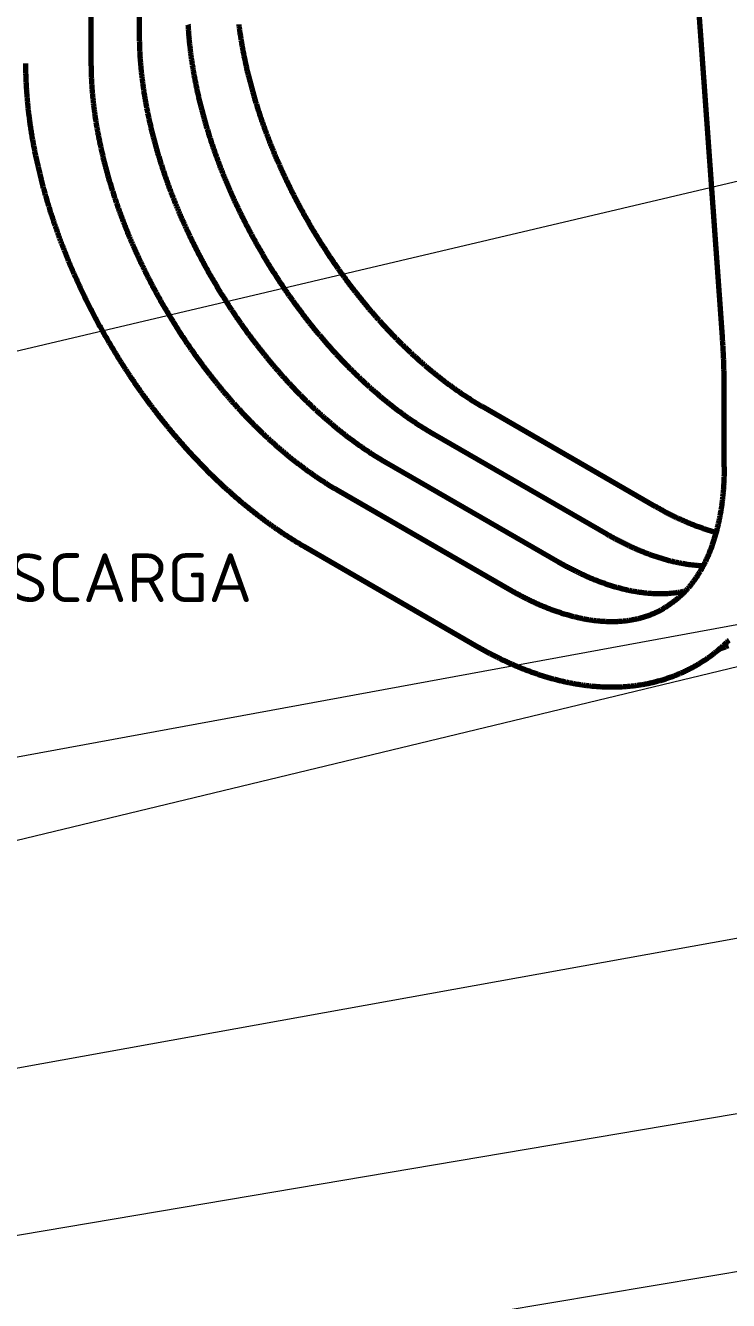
# Model space of a CAD drawing. Header units: millimetres. Extents: x 0 to 841, y 0 to 594.
# Drawn here: x 136.7 to 187.2, y 253.9 to 345.4 of the extents above; entities that cross this region are included whole.
import ezdxf
from ezdxf.enums import TextEntityAlignment as Align

# ---------------------------------------------------------------- set-up
doc = ezdxf.new("R2010")
doc.units = ezdxf.units.MM
for name, color, linetype, lineweight in [('01-VISIBLE', 7, 'CONTINUOUS', 70), ('06-TEXTO', 7, 'CONTINUOUS', 25), ('08-FINA', 5, 'CONTINUOUS', 18)]:
    doc.layers.add(name, color=color, linetype=linetype, lineweight=lineweight)
doc.styles.add('ISO3098', font='isocpeur.ttf')

msp = doc.modelspace()

# ---------------------------------------------------------------- linework, layer by layer
at = {"layer": '01-VISIBLE'}
for p, q in [((186.718, 323.011), (182.777, 378.303)), ((144.873, 350.557), (144.873, 344.631)), ((141.408, 348.556), (141.408, 342.63)), ((186.842, 313.685), (186.842, 319.612)), ((169.472, 318.027), (181.917, 310.842)), ((166.007, 316.027), (178.452, 308.842)), ((162.542, 314.026), (174.987, 306.841)), ((159.077, 312.026), (171.523, 304.841)), ((156.727, 307.956), (169.173, 300.77))]:
    msp.add_line(p, q, dxfattribs=at)
for points in [[(148.368, 345.438), (148.373, 345.347), (148.378, 345.255), (148.383, 345.163), (148.389, 345.072), (148.395, 344.98), (148.401, 344.889), (148.408, 344.797), (148.415, 344.706), (148.423, 344.614), (148.43, 344.523), (148.438, 344.431), (148.446, 344.34), (148.455, 344.248), (148.464, 344.157), (148.473, 344.066), (148.483, 343.974), (148.493, 343.883), (148.503, 343.792), (148.513, 343.701), (148.524, 343.61), (148.535, 343.519), (148.546, 343.427), (148.558, 343.336), (148.57, 343.245), (148.582, 343.154), (148.594, 343.063), (148.607, 342.973), (148.62, 342.882), (148.633, 342.791), (148.647, 342.7), (148.661, 342.609), (148.675, 342.519), (148.689, 342.428), (148.704, 342.337), (148.719, 342.247), (148.734, 342.156), (148.75, 342.066), (148.765, 341.975), (148.781, 341.885), (148.798, 341.795), (148.814, 341.704), (148.831, 341.614), (148.848, 341.524), (148.865, 341.434), (148.883, 341.344), (148.901, 341.254), (148.919, 341.164), (148.937, 341.074), (148.956, 340.984), (148.975, 340.894), (148.994, 340.804), (149.013, 340.715), (149.033, 340.625), (149.053, 340.535), (149.073, 340.446), (149.093, 340.356), (149.114, 340.267), (149.134, 340.177), (149.156, 340.088), (149.177, 339.999), (149.198, 339.91), (149.22, 339.82), (149.242, 339.731), (149.264, 339.642), (149.287, 339.553), (149.309, 339.464), (149.332, 339.375), (149.356, 339.287), (149.379, 339.198), (149.403, 339.109), (149.426, 339.021), (149.45, 338.932), (149.475, 338.843), (149.499, 338.755), (149.524, 338.667), (149.549, 338.578), (149.574, 338.49), (149.6, 338.402), (149.625, 338.314), (149.651, 338.226), (149.677, 338.138), (149.703, 338.05), (149.73, 337.962), (149.756, 337.874), (149.783, 337.786), (149.811, 337.699), (149.838, 337.611), (149.865, 337.523), (149.893, 337.436), (149.921, 337.348), (149.949, 337.261), (149.978, 337.174), (150.006, 337.087), (150.035, 336.999), (150.064, 336.912), (150.093, 336.825), (150.123, 336.738), (150.153, 336.652), (150.182, 336.565), (150.212, 336.478), (150.243, 336.391), (150.273, 336.305), (150.304, 336.218), (150.335, 336.132), (150.366, 336.045), (150.397, 335.959), (150.428, 335.873), (150.46, 335.787), (150.492, 335.701), (150.524, 335.615), (150.556, 335.529), (150.588, 335.443), (150.621, 335.357), (150.654, 335.271), (150.687, 335.186), (150.72, 335.1), (150.754, 335.015), (150.787, 334.929), (150.821, 334.844), (150.855, 334.759), (150.889, 334.673), (150.923, 334.588), (150.958, 334.503), (150.993, 334.418), (151.028, 334.333), (151.063, 334.249), (151.098, 334.164), (151.133, 334.079), (151.169, 333.995), (151.205, 333.91), (151.241, 333.826), (151.277, 333.741), (151.314, 333.657), (151.35, 333.573), (151.387, 333.489), (151.424, 333.405), (151.461, 333.321), (151.498, 333.237), (151.536, 333.153), (151.574, 333.07), (151.611, 332.986), (151.649, 332.902), (151.688, 332.819), (151.726, 332.736), (151.765, 332.652), (151.803, 332.569), (151.842, 332.486), (151.881, 332.403), (151.921, 332.32), (151.96, 332.237), (152, 332.154), (152.04, 332.072), (152.08, 331.989), (152.12, 331.907), (152.16, 331.824), (152.201, 331.742), (152.241, 331.659), (152.282, 331.577), (152.323, 331.495), (152.365, 331.413), (152.406, 331.331), (152.448, 331.249), (152.489, 331.168), (152.531, 331.086), (152.573, 331.004), (152.616, 330.923), (152.658, 330.842), (152.701, 330.76), (152.743, 330.679), (152.786, 330.598), (152.829, 330.517), (152.873, 330.436), (152.916, 330.355), (152.96, 330.274), (153.004, 330.194), (153.048, 330.113), (153.092, 330.033), (153.136, 329.952), (153.18, 329.872), (153.225, 329.792), (153.27, 329.712), (153.315, 329.632), (153.36, 329.552), (153.405, 329.472), (153.451, 329.392), (153.496, 329.313), (153.542, 329.233), (153.588, 329.154), (153.634, 329.074), (153.681, 328.995), (153.727, 328.916), (153.774, 328.837), (153.821, 328.758), (153.868, 328.679), (153.915, 328.6), (153.962, 328.522), (154.009, 328.443), (154.057, 328.365), (154.105, 328.286), (154.153, 328.208), (154.201, 328.13), (154.249, 328.052), (154.298, 327.974), (154.346, 327.896), (154.395, 327.818), (154.444, 327.741), (154.493, 327.663), (154.542, 327.586), (154.592, 327.508), (154.641, 327.431), (154.691, 327.354), (154.741, 327.277), (154.791, 327.2), (154.841, 327.123), (154.892, 327.046), (154.942, 326.97), (154.993, 326.893), (155.044, 326.817), (155.095, 326.741), (155.146, 326.664), (155.198, 326.588), (155.249, 326.512), (155.301, 326.437), (155.353, 326.361), (155.405, 326.285), (155.457, 326.21), (155.509, 326.134), (155.562, 326.059), (155.615, 325.984), (155.667, 325.909), (155.72, 325.834), (155.774, 325.759), (155.827, 325.684), (155.88, 325.61), (155.934, 325.535), (155.988, 325.461), (156.042, 325.387), (156.096, 325.313), (156.15, 325.239), (156.205, 325.165), (156.259, 325.091), (156.314, 325.017), (156.369, 324.944), (156.424, 324.87), (156.479, 324.797), (156.535, 324.724), (156.59, 324.651), (156.646, 324.578), (156.702, 324.505), (156.758, 324.432), (156.814, 324.36), (156.871, 324.287), (156.927, 324.215), (156.984, 324.143), (157.041, 324.071), (157.098, 323.999), (157.155, 323.927), (157.212, 323.856), (157.27, 323.784), (157.327, 323.713), (157.385, 323.641), (157.443, 323.57), (157.501, 323.499), (157.56, 323.428), (157.618, 323.357), (157.677, 323.287), (157.736, 323.216), (157.795, 323.146), (157.854, 323.076), (157.913, 323.006), (157.972, 322.936), (158.032, 322.866), (158.092, 322.796), (158.152, 322.727), (158.212, 322.657), (158.272, 322.588), (158.332, 322.519), (158.393, 322.45), (158.454, 322.381), (158.515, 322.313), (158.576, 322.244), (158.637, 322.176), (158.698, 322.108), (158.76, 322.039), (158.822, 321.972), (158.883, 321.904), (158.946, 321.836), (159.008, 321.769), (159.07, 321.701), (159.133, 321.634), (159.195, 321.567), (159.258, 321.5), (159.321, 321.433), (159.384, 321.367), (159.448, 321.3), (159.511, 321.234), (159.575, 321.168), (159.639, 321.102), (159.703, 321.036), (159.767, 320.971), (159.831, 320.905), (159.896, 320.84), (159.961, 320.775), (160.025, 320.71), (160.09, 320.645), (160.156, 320.58), (160.221, 320.516), (160.286, 320.452), (160.352, 320.388), (160.418, 320.324), (160.484, 320.26), (160.55, 320.196), (160.616, 320.133), (160.683, 320.07), (160.75, 320.007), (160.816, 319.944), (160.884, 319.881), (160.951, 319.818), (161.018, 319.756), (161.086, 319.694), (161.153, 319.632), (161.221, 319.57), (161.289, 319.508), (161.357, 319.447), (161.426, 319.386), (161.494, 319.325), (161.563, 319.264), (161.632, 319.203), (161.701, 319.143), (161.77, 319.082), (161.84, 319.022), (161.909, 318.963), (161.979, 318.903), (162.049, 318.843), (162.119, 318.784), (162.189, 318.725), (162.26, 318.666), (162.33, 318.608), (162.401, 318.549), (162.472, 318.491), (162.543, 318.433), (162.614, 318.375), (162.686, 318.317), (162.757, 318.26), (162.829, 318.203), (162.901, 318.146), (162.973, 318.089), (163.046, 318.033), (163.118, 317.977), (163.191, 317.92), (163.264, 317.865), (163.337, 317.809), (163.41, 317.754), (163.484, 317.699), (163.557, 317.644), (163.631, 317.589), (163.705, 317.535), (163.779, 317.481), (163.853, 317.427), (163.928, 317.373), (164.002, 317.32), (164.077, 317.267), (164.152, 317.214), (164.227, 317.161), (164.303, 317.109), (164.378, 317.057), (164.454, 317.005), (164.53, 316.953), (164.606, 316.902), (164.682, 316.851), (164.759, 316.8), (164.835, 316.75), (164.912, 316.699), (164.989, 316.649), (165.066, 316.6), (165.144, 316.55), (165.221, 316.501), (165.299, 316.452), (165.377, 316.404), (165.455, 316.356), (165.533, 316.308), (165.612, 316.26), (165.691, 316.213), (165.769, 316.166), (165.848, 316.119), (165.928, 316.073), (166.007, 316.027)], [(152.011, 345.428), (152.023, 345.337), (152.034, 345.246), (152.047, 345.155), (152.059, 345.064), (152.072, 344.973), (152.085, 344.882), (152.098, 344.791), (152.112, 344.701), (152.126, 344.61), (152.14, 344.519), (152.154, 344.428), (152.169, 344.338), (152.184, 344.247), (152.199, 344.157), (152.214, 344.066), (152.23, 343.976), (152.246, 343.886), (152.263, 343.795), (152.279, 343.705), (152.296, 343.615), (152.313, 343.524), (152.33, 343.434), (152.348, 343.344), (152.366, 343.254), (152.384, 343.164), (152.402, 343.074), (152.421, 342.984), (152.44, 342.895), (152.459, 342.805), (152.478, 342.715), (152.498, 342.625), (152.518, 342.536), (152.538, 342.446), (152.558, 342.357), (152.578, 342.267), (152.599, 342.178), (152.62, 342.089), (152.642, 341.999), (152.663, 341.91), (152.685, 341.821), (152.707, 341.732), (152.729, 341.643), (152.752, 341.554), (152.774, 341.465), (152.797, 341.376), (152.82, 341.287), (152.844, 341.198), (152.867, 341.11), (152.891, 341.021), (152.915, 340.932), (152.94, 340.844), (152.964, 340.755), (152.989, 340.667), (153.014, 340.579), (153.039, 340.49), (153.064, 340.402), (153.09, 340.314), (153.116, 340.226), (153.142, 340.138), (153.168, 340.05), (153.195, 339.962), (153.221, 339.874), (153.248, 339.787), (153.275, 339.699), (153.303, 339.611), (153.33, 339.524), (153.358, 339.436), (153.386, 339.349), (153.414, 339.262), (153.443, 339.174), (153.471, 339.087), (153.5, 339), (153.529, 338.913), (153.558, 338.826), (153.588, 338.739), (153.617, 338.652), (153.647, 338.565), (153.677, 338.478), (153.707, 338.392), (153.738, 338.305), (153.769, 338.219), (153.799, 338.132), (153.83, 338.046), (153.862, 337.96), (153.893, 337.873), (153.925, 337.787), (153.957, 337.701), (153.989, 337.615), (154.021, 337.529), (154.053, 337.443), (154.086, 337.357), (154.119, 337.272), (154.152, 337.186), (154.185, 337.101), (154.218, 337.015), (154.252, 336.93), (154.286, 336.844), (154.32, 336.759), (154.354, 336.674), (154.388, 336.589), (154.423, 336.504), (154.457, 336.419), (154.492, 336.334), (154.527, 336.249), (154.563, 336.164), (154.598, 336.08), (154.634, 335.995), (154.67, 335.911), (154.706, 335.826), (154.742, 335.742), (154.778, 335.658), (154.815, 335.573), (154.852, 335.489), (154.889, 335.405), (154.926, 335.321), (154.963, 335.237), (155.001, 335.154), (155.038, 335.07), (155.076, 334.986), (155.114, 334.903), (155.152, 334.819), (155.191, 334.736), (155.229, 334.653), (155.268, 334.57), (155.307, 334.486), (155.346, 334.403), (155.386, 334.32), (155.425, 334.238), (155.465, 334.155), (155.505, 334.072), (155.545, 333.99), (155.585, 333.907), (155.625, 333.825), (155.666, 333.742), (155.706, 333.66), (155.747, 333.578), (155.788, 333.496), (155.829, 333.414), (155.871, 333.332), (155.912, 333.25), (155.954, 333.168), (155.996, 333.086), (156.038, 333.005), (156.08, 332.923), (156.123, 332.842), (156.165, 332.761), (156.208, 332.68), (156.251, 332.598), (156.294, 332.517), (156.338, 332.436), (156.381, 332.356), (156.425, 332.275), (156.468, 332.194), (156.512, 332.114), (156.556, 332.033), (156.601, 331.953), (156.645, 331.872), (156.69, 331.792), (156.735, 331.712), (156.78, 331.632), (156.825, 331.552), (156.87, 331.472), (156.916, 331.393), (156.961, 331.313), (157.007, 331.233), (157.053, 331.154), (157.099, 331.075), (157.145, 330.995), (157.192, 330.916), (157.239, 330.837), (157.285, 330.758), (157.332, 330.679), (157.38, 330.601), (157.427, 330.522), (157.474, 330.443), (157.522, 330.365), (157.57, 330.287), (157.618, 330.208), (157.666, 330.13), (157.714, 330.052), (157.763, 329.974), (157.811, 329.896), (157.86, 329.819), (157.909, 329.741), (157.958, 329.663), (158.007, 329.586), (158.057, 329.509), (158.106, 329.431), (158.156, 329.354), (158.206, 329.277), (158.256, 329.2), (158.306, 329.124), (158.357, 329.047), (158.407, 328.97), (158.458, 328.894), (158.509, 328.817), (158.56, 328.741), (158.611, 328.665), (158.663, 328.589), (158.714, 328.513), (158.766, 328.437), (158.818, 328.361), (158.87, 328.286), (158.922, 328.21), (158.974, 328.135), (159.027, 328.06), (159.079, 327.984), (159.132, 327.909), (159.185, 327.834), (159.238, 327.76), (159.292, 327.685), (159.345, 327.61), (159.399, 327.536), (159.453, 327.461), (159.507, 327.387), (159.561, 327.313), (159.615, 327.239), (159.67, 327.165), (159.724, 327.091), (159.779, 327.018), (159.834, 326.944), (159.889, 326.871), (159.944, 326.797), (160, 326.724), (160.055, 326.651), (160.111, 326.578), (160.167, 326.506), (160.223, 326.433), (160.279, 326.36), (160.335, 326.288), (160.392, 326.216), (160.449, 326.143), (160.506, 326.071), (160.563, 325.999), (160.62, 325.928), (160.677, 325.856), (160.735, 325.784), (160.792, 325.713), (160.85, 325.642), (160.908, 325.571), (160.966, 325.5), (161.025, 325.429), (161.083, 325.358), (161.142, 325.287), (161.2, 325.217), (161.259, 325.146), (161.318, 325.076), (161.378, 325.006), (161.437, 324.936), (161.497, 324.866), (161.557, 324.797), (161.616, 324.727), (161.677, 324.658), (161.737, 324.589), (161.797, 324.52), (161.858, 324.451), (161.919, 324.382), (161.979, 324.313), (162.041, 324.245), (162.102, 324.176), (162.163, 324.108), (162.225, 324.04), (162.286, 323.972), (162.348, 323.904), (162.41, 323.836), (162.473, 323.769), (162.535, 323.702), (162.597, 323.634), (162.66, 323.567), (162.723, 323.501), (162.786, 323.434), (162.849, 323.367), (162.913, 323.301), (162.976, 323.235), (163.04, 323.168), (163.104, 323.103), (163.168, 323.037), (163.232, 322.971), (163.296, 322.906), (163.361, 322.84), (163.425, 322.775), (163.49, 322.71), (163.555, 322.646), (163.62, 322.581), (163.686, 322.516), (163.751, 322.452), (163.817, 322.388), (163.883, 322.324), (163.949, 322.26), (164.015, 322.197), (164.081, 322.133), (164.148, 322.07), (164.214, 322.007), (164.281, 321.944), (164.348, 321.881), (164.416, 321.819), (164.483, 321.756), (164.55, 321.694), (164.618, 321.632), (164.686, 321.57), (164.754, 321.509), (164.822, 321.447), (164.891, 321.386), (164.959, 321.325), (165.028, 321.264), (165.097, 321.204), (165.166, 321.143), (165.235, 321.083), (165.304, 321.023), (165.374, 320.963), (165.444, 320.903), (165.514, 320.844), (165.584, 320.785), (165.654, 320.725), (165.724, 320.667), (165.795, 320.608), (165.866, 320.549), (165.937, 320.491), (166.008, 320.433), (166.079, 320.375), (166.151, 320.318), (166.222, 320.26), (166.294, 320.203), (166.366, 320.146), (166.438, 320.09), (166.511, 320.033), (166.583, 319.977), (166.656, 319.921), (166.729, 319.865), (166.802, 319.81), (166.875, 319.754), (166.948, 319.699), (167.022, 319.644), (167.096, 319.59), (167.17, 319.535), (167.244, 319.481), (167.318, 319.427), (167.393, 319.374), (167.467, 319.32), (167.542, 319.267), (167.617, 319.214), (167.692, 319.162), (167.768, 319.109), (167.843, 319.057), (167.919, 319.005), (167.995, 318.954), (168.071, 318.902), (168.147, 318.851), (168.224, 318.8), (168.3, 318.75), (168.377, 318.7), (168.454, 318.65), (168.531, 318.6), (168.609, 318.551), (168.686, 318.502), (168.764, 318.453), (168.842, 318.404), (168.92, 318.356), (168.998, 318.308), (169.077, 318.261), (169.155, 318.213), (169.234, 318.166), (169.313, 318.12), (169.393, 318.073), (169.472, 318.027)], [(144.873, 344.631), (144.873, 344.539), (144.874, 344.447), (144.875, 344.355), (144.876, 344.264), (144.877, 344.172), (144.879, 344.08), (144.882, 343.988), (144.884, 343.896), (144.887, 343.805), (144.891, 343.713), (144.895, 343.621), (144.899, 343.53), (144.903, 343.438), (144.908, 343.346), (144.913, 343.255), (144.918, 343.163), (144.924, 343.071), (144.93, 342.98), (144.937, 342.888), (144.943, 342.797), (144.95, 342.705), (144.958, 342.614), (144.965, 342.522), (144.973, 342.431), (144.982, 342.339), (144.99, 342.248), (144.999, 342.157), (145.008, 342.065), (145.018, 341.974), (145.028, 341.883), (145.038, 341.792), (145.048, 341.7), (145.059, 341.609), (145.07, 341.518), (145.081, 341.427), (145.093, 341.336), (145.105, 341.245), (145.117, 341.154), (145.129, 341.063), (145.142, 340.972), (145.155, 340.881), (145.168, 340.79), (145.182, 340.7), (145.196, 340.609), (145.21, 340.518), (145.224, 340.428), (145.239, 340.337), (145.254, 340.246), (145.269, 340.156), (145.285, 340.065), (145.301, 339.975), (145.317, 339.885), (145.333, 339.794), (145.349, 339.704), (145.366, 339.614), (145.383, 339.524), (145.401, 339.434), (145.418, 339.343), (145.436, 339.253), (145.454, 339.163), (145.473, 339.073), (145.491, 338.984), (145.51, 338.894), (145.529, 338.804), (145.548, 338.714), (145.568, 338.625), (145.588, 338.535), (145.608, 338.445), (145.628, 338.356), (145.649, 338.266), (145.67, 338.177), (145.691, 338.088), (145.712, 337.998), (145.734, 337.909), (145.755, 337.82), (145.777, 337.731), (145.799, 337.642), (145.822, 337.553), (145.845, 337.464), (145.868, 337.375), (145.891, 337.286), (145.914, 337.197), (145.938, 337.109), (145.962, 337.02), (145.986, 336.932), (146.01, 336.843), (146.034, 336.755), (146.059, 336.666), (146.084, 336.578), (146.109, 336.49), (146.135, 336.401), (146.16, 336.313), (146.186, 336.225), (146.212, 336.137), (146.238, 336.049), (146.265, 335.961), (146.292, 335.874), (146.319, 335.786), (146.346, 335.698), (146.373, 335.611), (146.401, 335.523), (146.428, 335.435), (146.456, 335.348), (146.485, 335.261), (146.513, 335.173), (146.542, 335.086), (146.57, 334.999), (146.599, 334.912), (146.629, 334.825), (146.658, 334.738), (146.688, 334.651), (146.718, 334.564), (146.748, 334.478), (146.778, 334.391), (146.808, 334.304), (146.839, 334.218), (146.87, 334.131), (146.901, 334.045), (146.932, 333.959), (146.963, 333.873), (146.995, 333.786), (147.027, 333.7), (147.059, 333.614), (147.091, 333.528), (147.124, 333.442), (147.156, 333.357), (147.189, 333.271), (147.222, 333.185), (147.255, 333.1), (147.289, 333.014), (147.322, 332.929), (147.356, 332.843), (147.39, 332.758), (147.424, 332.673), (147.459, 332.588), (147.493, 332.503), (147.528, 332.418), (147.563, 332.333), (147.598, 332.248), (147.633, 332.163), (147.669, 332.079), (147.704, 331.994), (147.74, 331.91), (147.776, 331.825), (147.812, 331.741), (147.849, 331.657), (147.885, 331.573), (147.922, 331.488), (147.959, 331.404), (147.996, 331.321), (148.034, 331.237), (148.071, 331.153), (148.109, 331.069), (148.147, 330.986), (148.185, 330.902), (148.223, 330.819), (148.261, 330.735), (148.3, 330.652), (148.339, 330.569), (148.378, 330.486), (148.417, 330.403), (148.456, 330.32), (148.495, 330.237), (148.535, 330.154), (148.575, 330.071), (148.615, 329.989), (148.655, 329.906), (148.695, 329.824), (148.736, 329.741), (148.777, 329.659), (148.817, 329.577), (148.859, 329.495), (148.9, 329.413), (148.941, 329.331), (148.983, 329.249), (149.024, 329.167), (149.066, 329.086), (149.108, 329.004), (149.151, 328.923), (149.193, 328.841), (149.236, 328.76), (149.279, 328.679), (149.321, 328.598), (149.365, 328.517), (149.408, 328.436), (149.451, 328.355), (149.495, 328.274), (149.539, 328.193), (149.583, 328.113), (149.627, 328.032), (149.671, 327.952), (149.716, 327.872), (149.76, 327.791), (149.805, 327.711), (149.85, 327.631), (149.895, 327.551), (149.94, 327.472), (149.986, 327.392), (150.032, 327.312), (150.077, 327.233), (150.123, 327.153), (150.17, 327.074), (150.216, 326.995), (150.262, 326.915), (150.309, 326.836), (150.356, 326.757), (150.403, 326.679), (150.45, 326.6), (150.497, 326.521), (150.545, 326.443), (150.592, 326.364), (150.64, 326.286), (150.688, 326.208), (150.736, 326.129), (150.784, 326.051), (150.833, 325.973), (150.882, 325.896), (150.93, 325.818), (150.979, 325.74), (151.028, 325.663), (151.078, 325.585), (151.127, 325.508), (151.177, 325.431), (151.226, 325.353), (151.276, 325.276), (151.326, 325.2), (151.377, 325.123), (151.427, 325.046), (151.478, 324.969), (151.528, 324.893), (151.579, 324.817), (151.63, 324.74), (151.682, 324.664), (151.733, 324.588), (151.784, 324.512), (151.836, 324.436), (151.888, 324.361), (151.94, 324.285), (151.992, 324.209), (152.045, 324.134), (152.097, 324.059), (152.15, 323.984), (152.203, 323.909), (152.256, 323.834), (152.309, 323.759), (152.362, 323.684), (152.416, 323.609), (152.469, 323.535), (152.523, 323.461), (152.577, 323.386), (152.631, 323.312), (152.685, 323.238), (152.74, 323.164), (152.794, 323.091), (152.849, 323.017), (152.904, 322.943), (152.959, 322.87), (153.015, 322.797), (153.07, 322.723), (153.125, 322.65), (153.181, 322.577), (153.237, 322.505), (153.293, 322.432), (153.349, 322.359), (153.406, 322.287), (153.462, 322.215), (153.519, 322.143), (153.576, 322.07), (153.633, 321.999), (153.69, 321.927), (153.747, 321.855), (153.805, 321.784), (153.863, 321.712), (153.92, 321.641), (153.978, 321.57), (154.037, 321.499), (154.095, 321.428), (154.153, 321.357), (154.212, 321.286), (154.271, 321.216), (154.33, 321.146), (154.389, 321.075), (154.448, 321.005), (154.508, 320.935), (154.567, 320.866), (154.627, 320.796), (154.687, 320.726), (154.747, 320.657), (154.807, 320.588), (154.868, 320.519), (154.928, 320.45), (154.989, 320.381), (155.05, 320.312), (155.111, 320.244), (155.172, 320.175), (155.234, 320.107), (155.295, 320.039), (155.357, 319.971), (155.419, 319.903), (155.481, 319.836), (155.543, 319.768), (155.605, 319.701), (155.668, 319.634), (155.731, 319.567), (155.793, 319.5), (155.856, 319.433), (155.92, 319.366), (155.983, 319.3), (156.046, 319.234), (156.11, 319.168), (156.174, 319.102), (156.238, 319.036), (156.302, 318.97), (156.367, 318.905), (156.431, 318.84), (156.496, 318.774), (156.561, 318.709), (156.626, 318.645), (156.691, 318.58), (156.756, 318.516), (156.822, 318.451), (156.887, 318.387), (156.953, 318.323), (157.019, 318.259), (157.085, 318.196), (157.152, 318.132), (157.218, 318.069), (157.285, 318.006), (157.352, 317.943), (157.419, 317.88), (157.486, 317.818), (157.553, 317.756), (157.621, 317.693), (157.688, 317.631), (157.756, 317.57), (157.824, 317.508), (157.893, 317.447), (157.961, 317.385), (158.029, 317.324), (158.098, 317.263), (158.167, 317.203), (158.236, 317.142), (158.305, 317.082), (158.375, 317.022), (158.444, 316.962), (158.514, 316.902), (158.584, 316.843), (158.654, 316.784), (158.724, 316.725), (158.795, 316.666), (158.865, 316.607), (158.936, 316.549), (159.007, 316.49), (159.078, 316.432), (159.149, 316.375), (159.221, 316.317), (159.293, 316.26), (159.364, 316.202), (159.436, 316.146), (159.509, 316.089), (159.581, 316.032), (159.653, 315.976), (159.726, 315.92), (159.799, 315.864), (159.872, 315.809), (159.945, 315.753), (160.019, 315.698), (160.092, 315.643), (160.166, 315.589), (160.24, 315.534), (160.314, 315.48), (160.388, 315.426), (160.463, 315.373), (160.538, 315.319), (160.612, 315.266), (160.687, 315.213), (160.763, 315.161), (160.838, 315.108), (160.913, 315.056), (160.989, 315.004), (161.065, 314.953), (161.141, 314.901), (161.218, 314.85), (161.294, 314.8), (161.371, 314.749), (161.447, 314.699), (161.524, 314.649), (161.602, 314.599), (161.679, 314.55), (161.757, 314.501), (161.834, 314.452), (161.912, 314.403), (161.99, 314.355), (162.069, 314.307), (162.147, 314.26), (162.226, 314.212), (162.305, 314.165), (162.384, 314.119), (162.463, 314.072), (162.542, 314.026)], [(136.708, 342.63), (136.708, 342.526), (136.709, 342.422), (136.71, 342.318), (136.711, 342.214), (136.713, 342.11), (136.715, 342.006), (136.718, 341.902), (136.72, 341.798), (136.724, 341.694), (136.727, 341.59), (136.731, 341.486), (136.736, 341.382), (136.741, 341.278), (136.746, 341.174), (136.751, 341.07), (136.757, 340.966), (136.763, 340.862), (136.77, 340.758), (136.777, 340.654), (136.784, 340.55), (136.792, 340.446), (136.799, 340.343), (136.808, 340.239), (136.816, 340.135), (136.825, 340.031), (136.835, 339.928), (136.844, 339.824), (136.854, 339.721), (136.865, 339.617), (136.876, 339.513), (136.887, 339.41), (136.898, 339.306), (136.91, 339.203), (136.922, 339.1), (136.934, 338.996), (136.947, 338.893), (136.96, 338.79), (136.973, 338.686), (136.987, 338.583), (137, 338.48), (137.015, 338.377), (137.029, 338.274), (137.044, 338.171), (137.059, 338.068), (137.075, 337.965), (137.091, 337.862), (137.107, 337.759), (137.123, 337.657), (137.14, 337.554), (137.157, 337.451), (137.174, 337.348), (137.192, 337.246), (137.21, 337.143), (137.228, 337.041), (137.247, 336.938), (137.265, 336.836), (137.284, 336.734), (137.304, 336.631), (137.324, 336.529), (137.344, 336.427), (137.364, 336.325), (137.384, 336.223), (137.405, 336.121), (137.426, 336.019), (137.448, 335.917), (137.469, 335.815), (137.491, 335.714), (137.514, 335.612), (137.536, 335.51), (137.559, 335.409), (137.582, 335.307), (137.605, 335.206), (137.629, 335.104), (137.653, 335.003), (137.677, 334.902), (137.701, 334.801), (137.726, 334.699), (137.751, 334.598), (137.776, 334.497), (137.801, 334.397), (137.827, 334.296), (137.853, 334.195), (137.879, 334.094), (137.906, 333.993), (137.933, 333.893), (137.96, 333.792), (137.987, 333.692), (138.015, 333.592), (138.042, 333.491), (138.071, 333.391), (138.099, 333.291), (138.127, 333.191), (138.156, 333.091), (138.185, 332.991), (138.215, 332.891), (138.244, 332.791), (138.274, 332.691), (138.304, 332.592), (138.334, 332.492), (138.365, 332.393), (138.396, 332.293), (138.427, 332.194), (138.458, 332.095), (138.489, 331.995), (138.521, 331.896), (138.553, 331.797), (138.586, 331.698), (138.618, 331.599), (138.651, 331.5), (138.684, 331.402), (138.717, 331.303), (138.75, 331.205), (138.784, 331.106), (138.818, 331.008), (138.852, 330.909), (138.886, 330.811), (138.921, 330.713), (138.956, 330.615), (138.991, 330.517), (139.026, 330.419), (139.062, 330.321), (139.097, 330.223), (139.133, 330.126), (139.169, 330.028), (139.206, 329.93), (139.242, 329.833), (139.279, 329.736), (139.316, 329.638), (139.354, 329.541), (139.391, 329.444), (139.429, 329.347), (139.467, 329.25), (139.505, 329.153), (139.544, 329.057), (139.582, 328.96), (139.621, 328.863), (139.66, 328.767), (139.7, 328.671), (139.739, 328.574), (139.779, 328.478), (139.819, 328.382), (139.859, 328.286), (139.899, 328.19), (139.94, 328.094), (139.981, 327.998), (140.022, 327.903), (140.063, 327.807), (140.104, 327.712), (140.146, 327.616), (140.188, 327.521), (140.23, 327.426), (140.272, 327.331), (140.315, 327.236), (140.358, 327.141), (140.4, 327.046), (140.444, 326.951), (140.487, 326.857), (140.531, 326.762), (140.574, 326.668), (140.618, 326.573), (140.662, 326.479), (140.707, 326.385), (140.751, 326.291), (140.796, 326.197), (140.841, 326.103), (140.886, 326.009), (140.932, 325.915), (140.977, 325.822), (141.023, 325.728), (141.069, 325.635), (141.115, 325.542), (141.162, 325.449), (141.208, 325.356), (141.255, 325.263), (141.302, 325.17), (141.35, 325.077), (141.397, 324.984), (141.445, 324.892), (141.492, 324.799), (141.54, 324.707), (141.589, 324.615), (141.637, 324.523), (141.686, 324.43), (141.734, 324.339), (141.783, 324.247), (141.833, 324.155), (141.882, 324.063), (141.932, 323.972), (141.982, 323.88), (142.032, 323.789), (142.082, 323.698), (142.132, 323.607), (142.183, 323.516), (142.233, 323.425), (142.284, 323.334), (142.336, 323.244), (142.387, 323.153), (142.439, 323.063), (142.49, 322.972), (142.542, 322.882), (142.594, 322.792), (142.647, 322.702), (142.699, 322.612), (142.752, 322.523), (142.805, 322.433), (142.858, 322.343), (142.911, 322.254), (142.965, 322.165), (143.018, 322.075), (143.072, 321.986), (143.126, 321.897), (143.181, 321.809), (143.235, 321.72), (143.29, 321.631), (143.345, 321.543), (143.4, 321.454), (143.455, 321.366), (143.51, 321.278), (143.566, 321.19), (143.622, 321.102), (143.678, 321.014), (143.734, 320.927), (143.79, 320.839), (143.847, 320.752), (143.903, 320.665), (143.96, 320.577), (144.017, 320.49), (144.075, 320.404), (144.132, 320.317), (144.19, 320.23), (144.248, 320.144), (144.306, 320.057), (144.364, 319.971), (144.422, 319.885), (144.481, 319.799), (144.54, 319.713), (144.599, 319.627), (144.658, 319.541), (144.717, 319.456), (144.777, 319.37), (144.836, 319.285), (144.896, 319.2), (144.956, 319.115), (145.017, 319.03), (145.077, 318.946), (145.138, 318.861), (145.199, 318.777), (145.26, 318.692), (145.321, 318.608), (145.382, 318.524), (145.444, 318.44), (145.506, 318.356), (145.568, 318.273), (145.63, 318.189), (145.692, 318.106), (145.755, 318.023), (145.817, 317.939), (145.88, 317.857), (145.943, 317.774), (146.007, 317.691), (146.07, 317.609), (146.134, 317.526), (146.198, 317.444), (146.262, 317.362), (146.326, 317.28), (146.39, 317.198), (146.455, 317.117), (146.519, 317.035), (146.584, 316.954), (146.65, 316.872), (146.715, 316.791), (146.78, 316.711), (146.846, 316.63), (146.912, 316.549), (146.978, 316.469), (147.044, 316.388), (147.111, 316.308), (147.177, 316.228), (147.244, 316.148), (147.311, 316.069), (147.378, 315.989), (147.446, 315.91), (147.513, 315.831), (147.581, 315.752), (147.649, 315.673), (147.717, 315.594), (147.785, 315.516), (147.854, 315.437), (147.922, 315.359), (147.991, 315.281), (148.06, 315.203), (148.129, 315.125), (148.199, 315.048), (148.268, 314.97), (148.338, 314.893), (148.408, 314.816), (148.478, 314.739), (148.549, 314.662), (148.619, 314.586), (148.69, 314.509), (148.761, 314.433), (148.832, 314.357), (148.903, 314.281), (148.975, 314.206), (149.046, 314.13), (149.118, 314.055), (149.19, 313.98), (149.262, 313.905), (149.335, 313.83), (149.407, 313.755), (149.48, 313.681), (149.553, 313.607), (149.626, 313.532), (149.7, 313.459), (149.773, 313.385), (149.847, 313.311), (149.921, 313.238), (149.995, 313.165), (150.069, 313.092), (150.144, 313.019), (150.218, 312.947), (150.293, 312.875), (150.368, 312.802), (150.443, 312.731), (150.519, 312.659), (150.594, 312.587), (150.67, 312.516), (150.746, 312.445), (150.822, 312.374), (150.899, 312.303), (150.975, 312.233), (151.052, 312.162), (151.129, 312.092), (151.206, 312.022), (151.284, 311.953), (151.361, 311.883), (151.439, 311.814), (151.517, 311.745), (151.595, 311.676), (151.673, 311.608), (151.752, 311.539), (151.83, 311.471), (151.909, 311.403), (151.988, 311.335), (152.067, 311.268), (152.147, 311.201), (152.227, 311.134), (152.306, 311.067), (152.386, 311), (152.467, 310.934), (152.547, 310.868), (152.628, 310.802), (152.708, 310.736), (152.789, 310.671), (152.871, 310.606), (152.952, 310.541), (153.034, 310.476), (153.115, 310.412), (153.197, 310.348), (153.28, 310.284), (153.362, 310.22), (153.444, 310.157), (153.527, 310.094), (153.61, 310.031), (153.693, 309.968), (153.777, 309.906), (153.86, 309.844), (153.944, 309.782), (154.028, 309.72), (154.112, 309.659), (154.196, 309.598), (154.281, 309.537), (154.366, 309.477), (154.45, 309.417), (154.536, 309.357), (154.621, 309.297), (154.706, 309.238), (154.792, 309.179), (154.878, 309.12), (154.964, 309.061), (155.05, 309.003), (155.137, 308.945), (155.224, 308.888), (155.31, 308.83), (155.397, 308.773), (155.485, 308.716), (155.572, 308.66), (155.66, 308.604), (155.748, 308.548), (155.836, 308.493), (155.924, 308.438), (156.013, 308.383), (156.101, 308.328), (156.19, 308.274), (156.279, 308.22), (156.368, 308.167), (156.458, 308.113), (156.548, 308.06), (156.637, 308.008), (156.727, 307.956)], [(141.408, 342.63), (141.408, 342.538), (141.409, 342.447), (141.41, 342.355), (141.411, 342.263), (141.413, 342.171), (141.415, 342.08), (141.417, 341.988), (141.42, 341.896), (141.423, 341.804), (141.426, 341.713), (141.43, 341.621), (141.434, 341.529), (141.438, 341.438), (141.443, 341.346), (141.448, 341.254), (141.454, 341.163), (141.459, 341.071), (141.465, 340.979), (141.472, 340.888), (141.478, 340.796), (141.486, 340.705), (141.493, 340.613), (141.501, 340.522), (141.509, 340.43), (141.517, 340.339), (141.525, 340.248), (141.534, 340.156), (141.544, 340.065), (141.553, 339.974), (141.563, 339.882), (141.573, 339.791), (141.583, 339.7), (141.594, 339.609), (141.605, 339.518), (141.616, 339.427), (141.628, 339.336), (141.64, 339.245), (141.652, 339.154), (141.665, 339.063), (141.677, 338.972), (141.69, 338.881), (141.704, 338.79), (141.717, 338.699), (141.731, 338.609), (141.745, 338.518), (141.76, 338.427), (141.774, 338.337), (141.789, 338.246), (141.805, 338.156), (141.82, 338.065), (141.836, 337.975), (141.852, 337.884), (141.868, 337.794), (141.885, 337.704), (141.901, 337.613), (141.919, 337.523), (141.936, 337.433), (141.953, 337.343), (141.971, 337.253), (141.989, 337.163), (142.008, 337.073), (142.026, 336.983), (142.045, 336.893), (142.064, 336.804), (142.084, 336.714), (142.103, 336.624), (142.123, 336.535), (142.143, 336.445), (142.163, 336.355), (142.184, 336.266), (142.205, 336.177), (142.226, 336.087), (142.247, 335.998), (142.269, 335.909), (142.29, 335.82), (142.312, 335.731), (142.335, 335.641), (142.357, 335.552), (142.38, 335.464), (142.403, 335.375), (142.426, 335.286), (142.449, 335.197), (142.473, 335.108), (142.497, 335.02), (142.521, 334.931), (142.545, 334.843), (142.57, 334.754), (142.594, 334.666), (142.619, 334.577), (142.644, 334.489), (142.67, 334.401), (142.695, 334.313), (142.721, 334.225), (142.747, 334.137), (142.774, 334.049), (142.8, 333.961), (142.827, 333.873), (142.854, 333.785), (142.881, 333.698), (142.908, 333.61), (142.936, 333.523), (142.964, 333.435), (142.992, 333.348), (143.02, 333.26), (143.048, 333.173), (143.077, 333.086), (143.106, 332.999), (143.135, 332.912), (143.164, 332.825), (143.193, 332.738), (143.223, 332.651), (143.253, 332.564), (143.283, 332.477), (143.313, 332.391), (143.343, 332.304), (143.374, 332.217), (143.405, 332.131), (143.436, 332.045), (143.467, 331.958), (143.499, 331.872), (143.53, 331.786), (143.562, 331.7), (143.594, 331.614), (143.626, 331.528), (143.659, 331.442), (143.691, 331.356), (143.724, 331.271), (143.757, 331.185), (143.79, 331.099), (143.824, 331.014), (143.857, 330.928), (143.891, 330.843), (143.925, 330.758), (143.959, 330.673), (143.994, 330.587), (144.028, 330.502), (144.063, 330.417), (144.098, 330.333), (144.133, 330.248), (144.168, 330.163), (144.204, 330.078), (144.239, 329.994), (144.275, 329.909), (144.311, 329.825), (144.348, 329.741), (144.384, 329.656), (144.421, 329.572), (144.457, 329.488), (144.494, 329.404), (144.531, 329.32), (144.569, 329.236), (144.606, 329.152), (144.644, 329.069), (144.682, 328.985), (144.72, 328.902), (144.758, 328.818), (144.796, 328.735), (144.835, 328.652), (144.874, 328.568), (144.913, 328.485), (144.952, 328.402), (144.991, 328.319), (145.031, 328.236), (145.07, 328.154), (145.11, 328.071), (145.15, 327.988), (145.19, 327.906), (145.231, 327.823), (145.271, 327.741), (145.312, 327.659), (145.353, 327.576), (145.394, 327.494), (145.435, 327.412), (145.476, 327.33), (145.518, 327.249), (145.56, 327.167), (145.602, 327.085), (145.644, 327.004), (145.686, 326.922), (145.728, 326.841), (145.771, 326.759), (145.814, 326.678), (145.857, 326.597), (145.9, 326.516), (145.943, 326.435), (145.987, 326.354), (146.03, 326.274), (146.074, 326.193), (146.118, 326.112), (146.162, 326.032), (146.206, 325.951), (146.251, 325.871), (146.295, 325.791), (146.34, 325.711), (146.385, 325.631), (146.43, 325.551), (146.476, 325.471), (146.521, 325.391), (146.567, 325.312), (146.613, 325.232), (146.659, 325.153), (146.705, 325.073), (146.751, 324.994), (146.797, 324.915), (146.844, 324.836), (146.891, 324.757), (146.938, 324.678), (146.985, 324.599), (147.032, 324.521), (147.08, 324.442), (147.127, 324.364), (147.175, 324.285), (147.223, 324.207), (147.271, 324.129), (147.32, 324.051), (147.368, 323.973), (147.417, 323.895), (147.465, 323.817), (147.514, 323.74), (147.564, 323.662), (147.613, 323.585), (147.662, 323.507), (147.712, 323.43), (147.762, 323.353), (147.811, 323.276), (147.862, 323.199), (147.912, 323.122), (147.962, 323.046), (148.013, 322.969), (148.064, 322.892), (148.114, 322.816), (148.165, 322.74), (148.217, 322.664), (148.268, 322.588), (148.32, 322.512), (148.371, 322.436), (148.423, 322.36), (148.475, 322.284), (148.527, 322.209), (148.58, 322.134), (148.632, 322.058), (148.685, 321.983), (148.738, 321.908), (148.791, 321.833), (148.844, 321.758), (148.897, 321.684), (148.951, 321.609), (149.004, 321.535), (149.058, 321.46), (149.112, 321.386), (149.166, 321.312), (149.221, 321.238), (149.275, 321.164), (149.33, 321.09), (149.384, 321.016), (149.439, 320.943), (149.494, 320.87), (149.55, 320.796), (149.605, 320.723), (149.661, 320.65), (149.716, 320.577), (149.772, 320.504), (149.828, 320.432), (149.885, 320.359), (149.941, 320.287), (149.997, 320.214), (150.054, 320.142), (150.111, 320.07), (150.168, 319.998), (150.225, 319.926), (150.283, 319.855), (150.34, 319.783), (150.398, 319.712), (150.456, 319.64), (150.514, 319.569), (150.572, 319.498), (150.63, 319.427), (150.689, 319.357), (150.747, 319.286), (150.806, 319.216), (150.865, 319.145), (150.924, 319.075), (150.983, 319.005), (151.043, 318.935), (151.102, 318.865), (151.162, 318.796), (151.222, 318.726), (151.282, 318.657), (151.342, 318.587), (151.403, 318.518), (151.463, 318.449), (151.524, 318.381), (151.585, 318.312), (151.646, 318.243), (151.707, 318.175), (151.769, 318.107), (151.83, 318.039), (151.892, 317.971), (151.954, 317.903), (152.016, 317.835), (152.078, 317.768), (152.14, 317.7), (152.203, 317.633), (152.266, 317.566), (152.329, 317.499), (152.392, 317.433), (152.455, 317.366), (152.518, 317.3), (152.582, 317.233), (152.645, 317.167), (152.709, 317.101), (152.773, 317.036), (152.837, 316.97), (152.902, 316.904), (152.966, 316.839), (153.031, 316.774), (153.096, 316.709), (153.161, 316.644), (153.226, 316.58), (153.291, 316.515), (153.357, 316.451), (153.422, 316.387), (153.488, 316.323), (153.554, 316.259), (153.62, 316.195), (153.687, 316.132), (153.753, 316.069), (153.82, 316.006), (153.887, 315.943), (153.954, 315.88), (154.021, 315.818), (154.088, 315.755), (154.156, 315.693), (154.224, 315.631), (154.291, 315.569), (154.36, 315.508), (154.428, 315.446), (154.496, 315.385), (154.565, 315.324), (154.633, 315.263), (154.702, 315.202), (154.771, 315.142), (154.84, 315.082), (154.91, 315.022), (154.979, 314.962), (155.049, 314.902), (155.119, 314.843), (155.189, 314.783), (155.259, 314.724), (155.33, 314.665), (155.4, 314.607), (155.471, 314.548), (155.542, 314.49), (155.613, 314.432), (155.685, 314.374), (155.756, 314.317), (155.828, 314.259), (155.9, 314.202), (155.972, 314.145), (156.044, 314.088), (156.116, 314.032), (156.189, 313.976), (156.261, 313.92), (156.334, 313.864), (156.407, 313.808), (156.48, 313.753), (156.554, 313.698), (156.627, 313.643), (156.701, 313.588), (156.775, 313.534), (156.849, 313.48), (156.924, 313.426), (156.998, 313.372), (157.073, 313.319), (157.148, 313.266), (157.223, 313.213), (157.298, 313.16), (157.373, 313.108), (157.449, 313.056), (157.524, 313.004), (157.6, 312.952), (157.676, 312.901), (157.753, 312.85), (157.829, 312.799), (157.906, 312.749), (157.983, 312.698), (158.06, 312.649), (158.137, 312.599), (158.214, 312.549), (158.292, 312.5), (158.369, 312.452), (158.447, 312.403), (158.526, 312.355), (158.604, 312.307), (158.682, 312.259), (158.761, 312.212), (158.84, 312.165), (158.919, 312.118), (158.998, 312.072), (159.077, 312.026)], [(186.842, 319.612), (186.842, 319.693), (186.842, 319.774), (186.841, 319.855), (186.841, 319.936), (186.84, 320.017), (186.839, 320.098), (186.838, 320.179), (186.837, 320.26), (186.836, 320.341), (186.835, 320.422), (186.833, 320.503), (186.831, 320.584), (186.83, 320.665), (186.828, 320.745), (186.826, 320.826), (186.823, 320.907), (186.821, 320.988), (186.819, 321.069), (186.816, 321.15), (186.813, 321.231), (186.81, 321.312), (186.807, 321.393), (186.804, 321.474), (186.801, 321.555), (186.797, 321.636), (186.794, 321.717), (186.79, 321.798), (186.786, 321.879), (186.782, 321.96), (186.778, 322.041), (186.774, 322.121), (186.769, 322.202), (186.765, 322.283), (186.76, 322.364), (186.755, 322.445), (186.751, 322.526), (186.745, 322.607), (186.74, 322.687), (186.735, 322.768), (186.73, 322.849), (186.724, 322.93), (186.718, 323.011)], [(186.842, 313.685), (186.842, 313.605), (186.841, 313.525), (186.841, 313.445), (186.84, 313.364), (186.838, 313.284), (186.837, 313.204), (186.835, 313.123), (186.833, 313.043), (186.83, 312.963), (186.827, 312.883), (186.824, 312.802), (186.821, 312.722), (186.817, 312.642), (186.813, 312.562), (186.809, 312.482), (186.804, 312.402), (186.799, 312.321), (186.794, 312.241), (186.788, 312.161), (186.783, 312.081), (186.776, 312.001), (186.77, 311.921), (186.763, 311.841), (186.756, 311.761), (186.748, 311.681), (186.74, 311.601), (186.732, 311.521), (186.723, 311.442), (186.714, 311.362), (186.705, 311.282), (186.695, 311.202), (186.685, 311.123), (186.675, 311.043), (186.664, 310.963), (186.653, 310.884), (186.642, 310.804), (186.63, 310.725), (186.618, 310.646), (186.605, 310.566), (186.592, 310.487), (186.579, 310.408), (186.565, 310.329), (186.551, 310.25), (186.537, 310.171), (186.522, 310.092), (186.507, 310.013), (186.491, 309.934), (186.475, 309.856), (186.458, 309.777), (186.441, 309.699), (186.424, 309.62), (186.406, 309.542), (186.388, 309.464), (186.37, 309.386), (186.351, 309.308), (186.331, 309.23), (186.311, 309.152), (186.291, 309.074), (186.27, 308.997), (186.249, 308.919), (186.227, 308.842), (186.205, 308.765), (186.183, 308.688), (186.16, 308.611), (186.136, 308.534), (186.112, 308.457), (186.088, 308.381), (186.063, 308.304), (186.037, 308.228), (186.011, 308.152), (185.985, 308.076), (185.958, 308.001), (185.931, 307.925), (185.903, 307.85), (185.874, 307.775), (185.845, 307.7), (185.816, 307.625), (185.786, 307.551), (185.756, 307.477), (185.725, 307.403), (185.693, 307.329), (185.661, 307.255), (185.628, 307.182), (185.595, 307.109), (185.561, 307.036), (185.527, 306.963), (185.492, 306.891), (185.457, 306.819), (185.421, 306.747), (185.384, 306.675), (185.347, 306.604), (185.31, 306.533), (185.271, 306.463), (185.232, 306.393), (185.193, 306.323), (185.153, 306.253), (185.112, 306.184), (185.071, 306.115), (185.029, 306.046), (184.987, 305.978), (184.944, 305.911), (184.9, 305.843), (184.855, 305.776), (184.811, 305.71), (184.765, 305.644), (184.719, 305.578), (184.672, 305.513), (184.624, 305.448), (184.576, 305.384), (184.528, 305.32), (184.478, 305.257), (184.428, 305.194), (184.377, 305.131), (184.326, 305.07), (184.274, 305.009), (184.222, 304.948), (184.168, 304.888), (184.114, 304.828), (184.06, 304.769), (184.005, 304.711), (183.949, 304.653), (183.893, 304.596), (183.835, 304.54), (183.778, 304.484), (183.719, 304.429), (183.66, 304.374), (183.601, 304.32), (183.541, 304.267), (183.48, 304.215), (183.418, 304.163), (183.356, 304.112), (183.294, 304.062), (183.23, 304.013), (183.167, 303.964), (183.102, 303.916), (183.037, 303.869), (182.972, 303.822), (182.905, 303.777), (182.839, 303.732), (182.772, 303.688), (182.704, 303.645), (182.636, 303.603), (182.567, 303.561), (182.498, 303.521)], [(181.917, 310.842), (181.987, 310.802), (182.056, 310.762), (182.126, 310.723), (182.197, 310.683), (182.267, 310.644), (182.337, 310.605), (182.408, 310.567), (182.478, 310.529), (182.549, 310.491), (182.62, 310.453), (182.691, 310.415), (182.763, 310.378), (182.834, 310.341), (182.906, 310.304), (182.977, 310.268), (183.049, 310.232), (183.121, 310.196), (183.193, 310.161), (183.265, 310.125), (183.338, 310.09), (183.41, 310.056), (183.483, 310.021), (183.556, 309.987), (183.629, 309.954), (183.702, 309.92), (183.775, 309.887), (183.848, 309.854), (183.922, 309.822), (183.996, 309.79), (184.069, 309.758), (184.143, 309.726), (184.217, 309.695), (184.292, 309.664), (184.366, 309.634), (184.44, 309.603), (184.515, 309.574), (184.59, 309.544), (184.665, 309.515), (184.74, 309.486), (184.815, 309.458), (184.89, 309.43), (184.966, 309.402), (185.041, 309.375), (185.117, 309.348), (185.193, 309.321), (185.269, 309.295), (185.345, 309.269), (185.421, 309.244), (185.498, 309.219), (185.574, 309.194), (185.651, 309.17), (185.728, 309.146), (185.805, 309.123), (185.882, 309.1), (185.959, 309.077), (186.036, 309.055), (186.114, 309.033), (186.191, 309.012), (186.269, 308.991)], [(178.452, 308.842), (178.522, 308.802), (178.592, 308.762), (178.662, 308.722), (178.732, 308.683), (178.802, 308.644), (178.873, 308.605), (178.943, 308.566), (179.014, 308.528), (179.085, 308.49), (179.156, 308.452), (179.227, 308.415), (179.298, 308.378), (179.369, 308.341), (179.441, 308.304), (179.513, 308.268), (179.585, 308.231), (179.657, 308.196), (179.729, 308.16), (179.801, 308.125), (179.873, 308.09), (179.946, 308.055), (180.019, 308.021), (180.091, 307.987), (180.164, 307.953), (180.237, 307.92), (180.311, 307.886), (180.384, 307.854), (180.458, 307.821), (180.531, 307.789), (180.605, 307.757), (180.679, 307.725), (180.753, 307.694), (180.828, 307.663), (180.902, 307.633), (180.976, 307.603), (181.051, 307.573), (181.126, 307.543), (181.201, 307.514), (181.276, 307.485), (181.351, 307.457), (181.426, 307.429), (181.502, 307.401), (181.578, 307.374), (181.653, 307.347), (181.729, 307.32), (181.805, 307.294), (181.881, 307.268), (181.958, 307.243), (182.034, 307.218), (182.111, 307.193), (182.187, 307.169), (182.264, 307.145), (182.341, 307.122), (182.418, 307.099), (182.495, 307.076), (182.573, 307.054), (182.65, 307.033), (182.728, 307.011), (182.805, 306.991), (182.883, 306.97), (182.961, 306.95), (183.039, 306.931), (183.117, 306.912), (183.195, 306.893), (183.274, 306.875), (183.352, 306.858), (183.431, 306.841), (183.509, 306.824), (183.588, 306.808), (183.667, 306.793), (183.746, 306.778), (183.825, 306.763), (183.904, 306.749), (183.984, 306.736), (184.063, 306.723), (184.142, 306.711), (184.222, 306.699), (184.302, 306.687), (184.381, 306.677), (184.461, 306.667), (184.541, 306.657), (184.621, 306.648), (184.701, 306.64), (184.781, 306.632), (184.861, 306.625), (184.941, 306.618), (185.021, 306.612), (185.101, 306.607), (185.182, 306.602), (185.262, 306.598), (185.342, 306.595)], [(174.987, 306.841), (175.057, 306.801), (175.126, 306.762), (175.196, 306.722), (175.266, 306.683), (175.336, 306.644), (175.406, 306.605), (175.476, 306.567), (175.547, 306.529), (175.617, 306.491), (175.688, 306.453), (175.759, 306.416), (175.83, 306.379), (175.901, 306.342), (175.972, 306.306), (176.044, 306.269), (176.115, 306.233), (176.187, 306.198), (176.259, 306.162), (176.331, 306.127), (176.403, 306.092), (176.475, 306.058), (176.547, 306.023), (176.62, 305.989), (176.693, 305.956), (176.765, 305.922), (176.838, 305.889), (176.911, 305.857), (176.985, 305.824), (177.058, 305.792), (177.132, 305.76), (177.205, 305.729), (177.279, 305.698), (177.353, 305.667), (177.427, 305.637), (177.501, 305.606), (177.576, 305.577), (177.65, 305.547), (177.725, 305.518), (177.799, 305.489), (177.874, 305.461), (177.949, 305.433), (178.025, 305.405), (178.1, 305.378), (178.175, 305.351), (178.251, 305.325), (178.327, 305.298), (178.402, 305.273), (178.478, 305.247), (178.554, 305.222), (178.631, 305.198), (178.707, 305.173), (178.783, 305.15), (178.86, 305.126), (178.937, 305.103), (179.014, 305.081), (179.091, 305.059), (179.168, 305.037), (179.245, 305.016), (179.322, 304.995), (179.4, 304.975), (179.477, 304.955), (179.555, 304.935), (179.633, 304.916), (179.711, 304.898), (179.789, 304.88), (179.867, 304.862), (179.945, 304.845), (180.024, 304.828), (180.102, 304.812), (180.181, 304.797), (180.259, 304.782), (180.338, 304.767), (180.417, 304.753), (180.496, 304.739), (180.575, 304.726), (180.654, 304.714), (180.733, 304.702), (180.812, 304.69), (180.892, 304.68), (180.971, 304.669), (181.051, 304.66), (181.13, 304.651), (181.21, 304.642), (181.289, 304.634), (181.369, 304.627), (181.449, 304.62), (181.529, 304.614), (181.609, 304.608), (181.689, 304.604), (181.769, 304.599), (181.849, 304.596), (181.929, 304.593), (182.009, 304.59), (182.089, 304.589), (182.169, 304.588), (182.249, 304.588), (182.329, 304.588), (182.409, 304.589), (182.489, 304.591), (182.569, 304.594), (182.649, 304.597), (182.729, 304.601), (182.809, 304.606), (182.889, 304.611), (182.969, 304.617), (183.049, 304.624), (183.129, 304.632), (183.208, 304.64), (183.288, 304.65), (183.367, 304.66), (183.447, 304.671), (183.526, 304.682), (183.605, 304.695), (183.684, 304.708), (183.763, 304.722), (183.841, 304.737), (183.92, 304.753), (183.998, 304.769), (184.076, 304.787)], [(171.523, 304.841), (171.592, 304.801), (171.662, 304.761), (171.732, 304.721), (171.802, 304.682), (171.872, 304.643), (171.942, 304.604), (172.013, 304.566), (172.083, 304.528), (172.154, 304.49), (172.225, 304.452), (172.296, 304.415), (172.367, 304.377), (172.438, 304.34), (172.51, 304.304), (172.581, 304.267), (172.653, 304.231), (172.725, 304.196), (172.797, 304.16), (172.869, 304.125), (172.942, 304.09), (173.014, 304.055), (173.087, 304.021), (173.159, 303.987), (173.232, 303.953), (173.305, 303.92), (173.378, 303.887), (173.452, 303.854), (173.525, 303.821), (173.599, 303.789), (173.672, 303.758), (173.746, 303.726), (173.82, 303.695), (173.894, 303.664), (173.969, 303.633), (174.043, 303.603), (174.118, 303.573), (174.192, 303.544), (174.267, 303.515), (174.342, 303.486), (174.417, 303.458), (174.492, 303.43), (174.568, 303.402), (174.643, 303.375), (174.719, 303.348), (174.795, 303.321), (174.871, 303.295), (174.947, 303.269), (175.023, 303.244), (175.099, 303.219), (175.176, 303.194), (175.252, 303.17), (175.329, 303.146), (175.406, 303.123), (175.483, 303.1), (175.56, 303.077), (175.637, 303.055), (175.714, 303.034), (175.791, 303.012), (175.869, 302.991), (175.947, 302.971), (176.025, 302.951), (176.102, 302.932), (176.18, 302.913), (176.259, 302.894), (176.337, 302.876), (176.415, 302.859), (176.494, 302.842), (176.572, 302.825), (176.651, 302.809), (176.73, 302.793), (176.808, 302.778), (176.887, 302.764), (176.967, 302.75), (177.046, 302.736), (177.125, 302.723), (177.204, 302.711), (177.284, 302.699), (177.363, 302.688), (177.443, 302.677), (177.522, 302.667), (177.602, 302.657), (177.682, 302.648), (177.762, 302.64), (177.842, 302.632), (177.922, 302.625), (178.002, 302.618), (178.082, 302.612), (178.162, 302.607), (178.242, 302.602), (178.322, 302.598), (178.402, 302.595), (178.483, 302.592), (178.563, 302.59), (178.643, 302.588), (178.723, 302.587), (178.804, 302.587), (178.884, 302.588), (178.964, 302.589), (179.045, 302.591), (179.125, 302.594), (179.205, 302.597), (179.285, 302.602), (179.365, 302.606), (179.445, 302.612), (179.525, 302.619), (179.605, 302.626), (179.685, 302.634), (179.765, 302.642), (179.845, 302.652), (179.924, 302.662), (180.004, 302.673), (180.083, 302.685), (180.163, 302.698), (180.242, 302.712), (180.321, 302.726), (180.4, 302.741), (180.478, 302.757), (180.557, 302.774), (180.635, 302.792), (180.713, 302.811), (180.791, 302.83), (180.869, 302.85), (180.946, 302.872), (181.023, 302.894), (181.1, 302.917), (181.177, 302.94), (181.253, 302.965), (181.33, 302.991), (181.405, 303.017), (181.481, 303.045), (181.556, 303.073), (181.631, 303.102), (181.705, 303.132), (181.779, 303.163), (181.853, 303.195), (181.926, 303.227), (181.999, 303.261), (182.072, 303.296), (182.144, 303.331), (182.216, 303.367), (182.287, 303.404), (182.357, 303.442), (182.428, 303.481), (182.498, 303.521)], [(169.173, 300.77), (169.244, 300.729), (169.316, 300.688), (169.387, 300.648), (169.459, 300.607), (169.531, 300.567), (169.603, 300.527), (169.675, 300.487), (169.747, 300.448), (169.82, 300.408), (169.892, 300.369), (169.965, 300.33), (170.038, 300.292), (170.111, 300.253), (170.184, 300.215), (170.257, 300.177), (170.33, 300.14), (170.404, 300.102), (170.477, 300.065), (170.551, 300.028), (170.625, 299.991), (170.699, 299.955), (170.773, 299.918), (170.847, 299.882), (170.921, 299.846), (170.995, 299.811), (171.07, 299.776), (171.144, 299.741), (171.219, 299.706), (171.294, 299.671), (171.369, 299.637), (171.444, 299.603), (171.519, 299.57), (171.595, 299.536), (171.67, 299.503), (171.746, 299.47), (171.821, 299.437), (171.897, 299.405), (171.973, 299.373), (172.049, 299.341), (172.125, 299.31), (172.202, 299.278), (172.278, 299.247), (172.354, 299.217), (172.431, 299.186), (172.508, 299.156), (172.585, 299.126), (172.662, 299.097), (172.739, 299.068), (172.816, 299.039), (172.893, 299.01), (172.97, 298.982), (173.048, 298.954), (173.126, 298.926), (173.203, 298.899), (173.281, 298.871), (173.359, 298.845), (173.437, 298.818), (173.515, 298.792), (173.594, 298.766), (173.672, 298.741), (173.75, 298.715), (173.829, 298.691), (173.908, 298.666), (173.986, 298.642), (174.065, 298.618), (174.144, 298.594), (174.223, 298.571), (174.303, 298.548), (174.382, 298.526), (174.461, 298.504), (174.541, 298.482), (174.62, 298.46), (174.7, 298.439), (174.78, 298.418), (174.86, 298.398), (174.939, 298.378), (175.019, 298.358), (175.1, 298.339), (175.18, 298.32), (175.26, 298.301), (175.34, 298.283), (175.421, 298.265), (175.501, 298.248), (175.582, 298.231), (175.663, 298.214), (175.744, 298.197), (175.824, 298.181), (175.905, 298.166), (175.986, 298.151), (176.067, 298.136), (176.149, 298.122), (176.23, 298.108), (176.311, 298.094), (176.393, 298.081), (176.474, 298.068), (176.555, 298.056), (176.637, 298.044), (176.719, 298.032), (176.8, 298.021), (176.882, 298.01), (176.964, 298), (177.046, 297.99), (177.127, 297.981), (177.209, 297.972), (177.291, 297.963), (177.373, 297.955), (177.455, 297.948), (177.538, 297.941), (177.62, 297.934), (177.702, 297.927), (177.784, 297.922), (177.866, 297.916), (177.949, 297.911), (178.031, 297.907), (178.113, 297.903), (178.196, 297.899), (178.278, 297.896), (178.36, 297.893), (178.443, 297.891), (178.525, 297.889), (178.607, 297.888), (178.69, 297.887), (178.772, 297.887), (178.855, 297.887), (178.937, 297.888), (179.02, 297.889), (179.102, 297.891), (179.184, 297.893), (179.267, 297.896), (179.349, 297.899), (179.431, 297.903), (179.514, 297.907), (179.596, 297.912), (179.678, 297.917), (179.761, 297.923), (179.843, 297.929), (179.925, 297.936), (180.007, 297.943), (180.089, 297.951), (180.171, 297.959), (180.253, 297.968), (180.335, 297.977), (180.417, 297.987), (180.498, 297.997), (180.58, 298.008), (180.662, 298.02), (180.743, 298.032), (180.825, 298.044), (180.906, 298.057), (180.987, 298.071), (181.069, 298.085), (181.15, 298.1), (181.231, 298.115), (181.312, 298.131), (181.392, 298.147), (181.473, 298.164), (181.554, 298.181), (181.634, 298.199), (181.714, 298.217), (181.795, 298.237), (181.875, 298.256), (181.955, 298.276), (182.034, 298.297), (182.114, 298.318), (182.193, 298.34), (182.273, 298.362), (182.352, 298.385), (182.431, 298.409), (182.51, 298.433), (182.589, 298.457), (182.667, 298.482), (182.745, 298.508), (182.823, 298.534), (182.901, 298.561), (182.979, 298.588), (183.057, 298.616), (183.134, 298.645), (183.211, 298.674), (183.288, 298.703), (183.365, 298.734), (183.441, 298.764), (183.518, 298.795), (183.594, 298.827), (183.669, 298.86), (183.745, 298.892), (183.82, 298.926), (183.896, 298.96), (183.97, 298.994), (184.045, 299.029), (184.119, 299.065), (184.193, 299.101), (184.267, 299.138), (184.341, 299.175), (184.414, 299.213), (184.487, 299.251), (184.56, 299.29), (184.632, 299.329), (184.704, 299.369), (184.776, 299.41), (184.848, 299.451), (184.919, 299.492), (184.99, 299.534), (185.06, 299.576), (185.131, 299.619), (185.201, 299.663), (185.27, 299.707), (185.34, 299.752), (185.409, 299.797), (185.477, 299.842), (185.546, 299.888), (185.614, 299.935), (185.681, 299.982), (185.749, 300.03), (185.815, 300.078), (185.882, 300.126), (185.948, 300.175), (186.014, 300.225), (186.08, 300.275), (186.145, 300.325), (186.21, 300.376), (186.274, 300.427), (186.338, 300.479), (186.402, 300.532), (186.465, 300.584), (186.528, 300.638), (186.591, 300.691), (186.653, 300.745), (186.715, 300.8), (186.776, 300.855), (186.837, 300.91), (186.898, 300.966), (186.958, 301.022), (187.018, 301.079), (187.077, 301.136), (187.136, 301.194), (187.195, 301.252)], [(186.491, 300.606), (186.566, 300.633), (186.641, 300.661), (186.716, 300.689), (186.79, 300.718), (186.865, 300.748), (186.939, 300.778), (187.013, 300.808), (187.087, 300.84), (187.16, 300.871)]]:
    msp.add_lwpolyline(points, dxfattribs=at)
at = {"layer": '08-FINA'}
for p, q in [((51.38, 302.029), (291.558, 358.645)), ((51.425, 277.262), (285.519, 320.398)), ((51.375, 266.5), (214.223, 305.723)), ((51.428, 255.246), (274.348, 295.506)), ((51.437, 244.198), (285.493, 283.836)), ((51.439, 233.187), (308.493, 276.085))]:
    msp.add_line(p, q, dxfattribs=at)

# ---------------------------------------------------------------- texts
at = {"layer": '06-TEXTO', "style": 'ISO3098'}
msp.add_text('S3 DISPOSITIVO DE DESCARGA', height=3.5, dxfattribs=at).set_placement((119.397, 305.73), align=Align.MIDDLE_CENTER)

doc.saveas('drawing.dxf')
